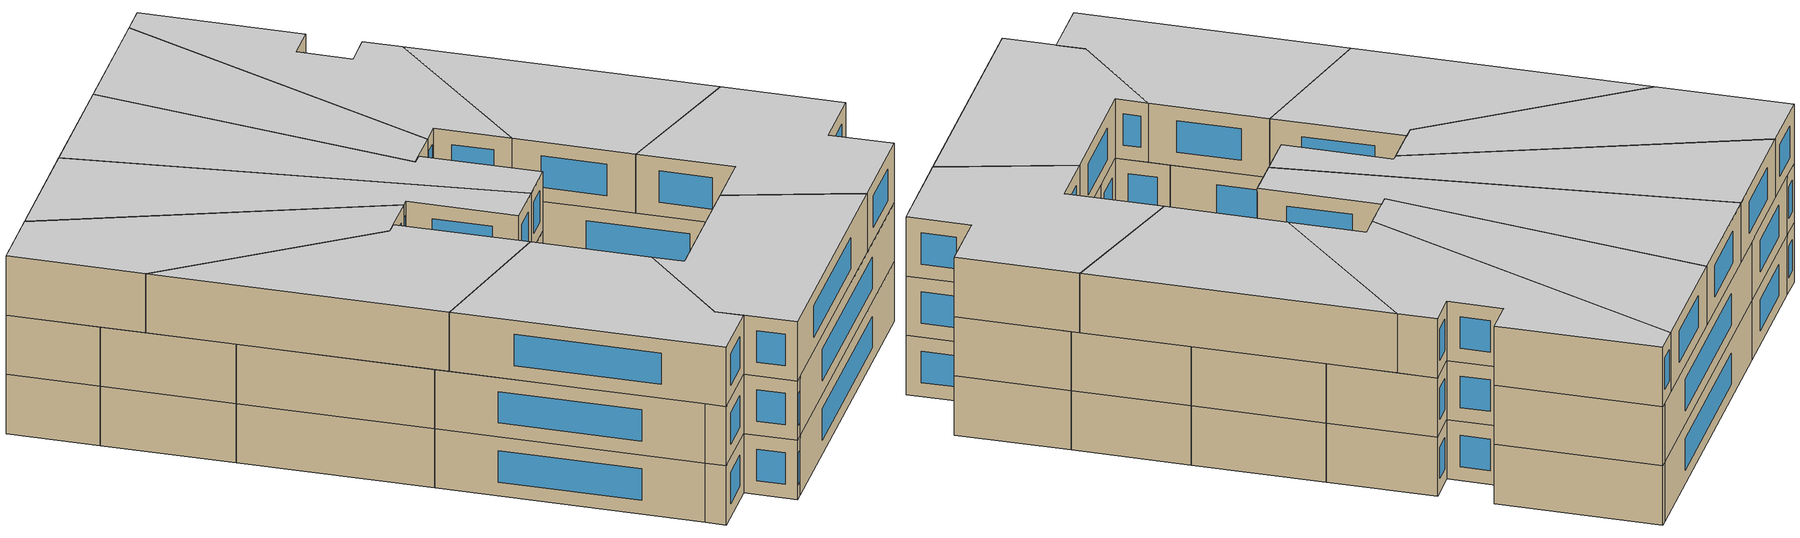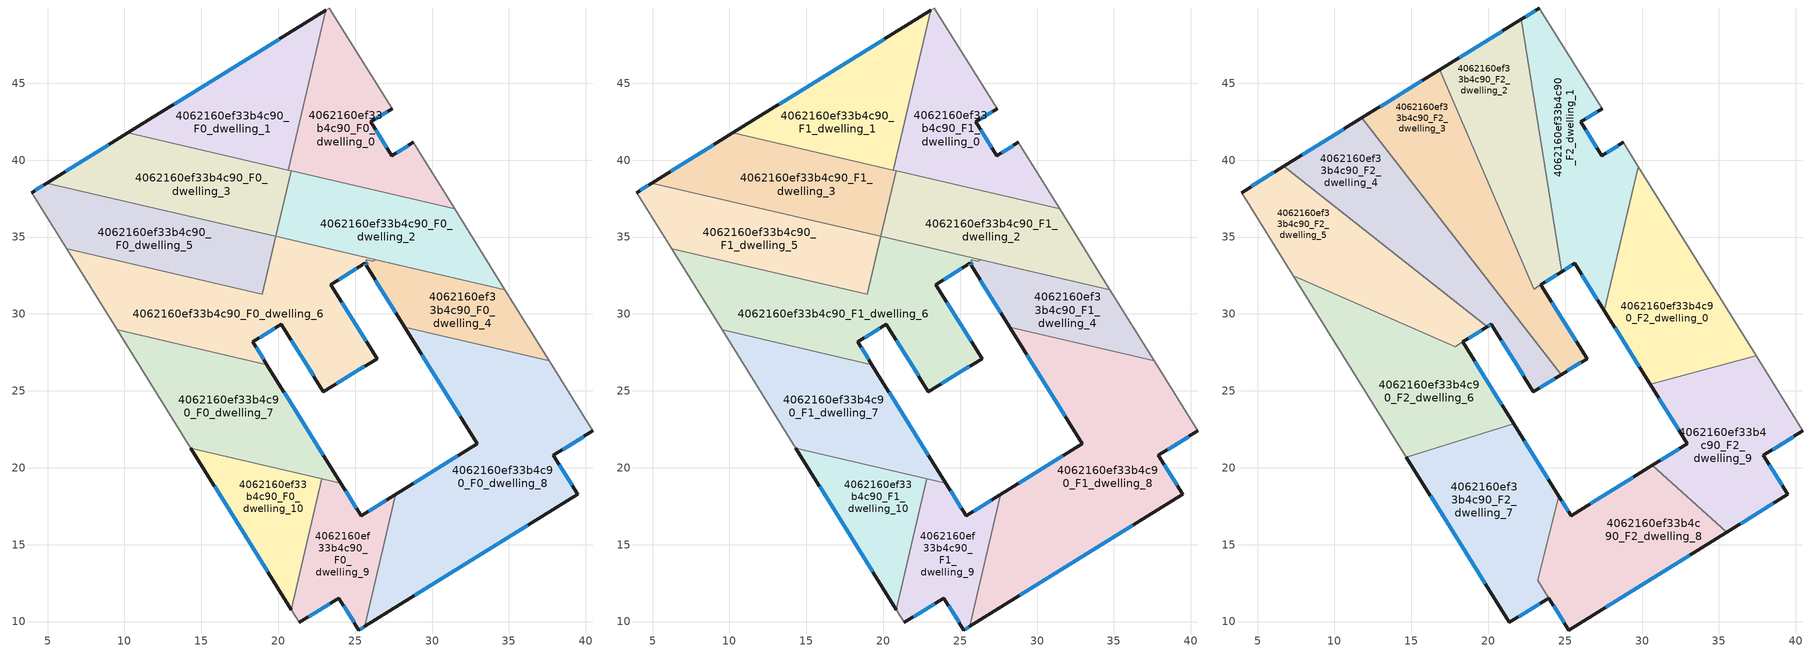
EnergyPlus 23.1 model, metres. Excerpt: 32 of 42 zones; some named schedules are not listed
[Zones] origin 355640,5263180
4062160ef33b4c90_F0_dwelling_0
 floor ground (EU_floor_Construction): 27.41,43.35 26.02,42.49 27.39,40.29 28.78,41.16 31.47,36.83 20.66,39.34 23.08,49.74 23.33,49.9 z0
 wall outside (EU_wall_Construction): 28.78,41.16 27.39,40.29 26.02,42.49 27.41,43.35 z0:3
 wall to 4062160ef33b4c90_F0_dwelling_1 (EU_wall_Construction): 23.08,49.74 20.66,39.34 z0:3
 wall adiabatic (EU_wall_Construction): 27.41,43.35 23.33,49.9 23.08,49.74 / 31.47,36.83 28.78,41.16 z0:3
 wall to 4062160ef33b4c90_F0_dwelling_2 (EU_wall_Construction): 20.83,39.3 31.47,36.83 z0:3
 wall to 4062160ef33b4c90_F0_dwelling_3 (EU_wall_Construction): 20.66,39.34 20.83,39.3 z0:3
 window (EU_Window_Construction): 26.35,42.69 27.09,43.15 / 27.07,40.81 26.34,41.97 / 28.45,40.95 27.72,40.49 z0.7:2.3
4062160ef33b4c90_F0_dwelling_1
 floor ground (EU_floor_Construction): 23.08,49.74 20.66,39.34 10.21,41.77 z0
 wall outside (EU_wall_Construction): 23.08,49.74 10.21,41.77 z0:3
 wall to 4062160ef33b4c90_F0_dwelling_3 (EU_wall_Construction): 10.21,41.77 20.66,39.34 z0:3
 window (EU_Window_Construction): 20.06,47.87 13.23,43.64 z0.7:2.3
4062160ef33b4c90_F0_dwelling_10
 floor ground (EU_floor_Construction): 22.83,19.29 20.86,10.78 14.32,21.27 z0
 wall outside (EU_wall_Construction): 14.32,21.27 20.86,10.78 z0:3
 wall to 4062160ef33b4c90_F0_dwelling_9 (EU_wall_Construction): 20.86,10.78 22.83,19.29 z0:3
 wall to 4062160ef33b4c90_F0_dwelling_7 (EU_wall_Construction): 22.83,19.29 14.32,21.27 z0:3
 window (EU_Window_Construction): 15.86,18.8 19.32,13.24 z0.7:2.3
4062160ef33b4c90_F0_dwelling_2
 floor ground (EU_floor_Construction): 31.47,36.83 34.74,31.59 19.84,35.04 20.83,39.3 z0
 wall adiabatic (EU_wall_Construction): 34.74,31.59 31.47,36.83 z0:3
 wall to 4062160ef33b4c90_F0_dwelling_3 (EU_wall_Construction): 20.83,39.3 19.84,35.04 z0:3
 wall to 4062160ef33b4c90_F0_dwelling_4 (EU_wall_Construction): 26.34,33.54 34.74,31.59 z0:3
 wall to 4062160ef33b4c90_F0_dwelling_6 (EU_wall_Construction): 19.84,35.04 26.34,33.54 z0:3
4062160ef33b4c90_F0_dwelling_3
 floor ground (EU_floor_Construction): 20.83,39.3 19.84,35.04 4.94,38.51 10.21,41.77 z0
 wall outside (EU_wall_Construction): 10.21,41.77 4.94,38.51 z0:3
 wall to 4062160ef33b4c90_F0_dwelling_5 (EU_wall_Construction): 4.94,38.51 19.83,35.05 z0:3
 wall to 4062160ef33b4c90_F0_dwelling_6 (EU_wall_Construction): 19.83,35.05 19.84,35.04 z0:3
 window (EU_Window_Construction): 8.97,41 6.18,39.27 z0.7:2.3
4062160ef33b4c90_F0_dwelling_4
 floor ground (EU_floor_Construction): 34.74,31.59 37.63,26.94 28.23,29.13 25.72,33.16 25.85,33.23 25.69,33.49 25.74,33.52 26.16,33.42 26.34,33.54 z0
 wall outside (EU_wall_Construction): 25.72,33.16 28.23,29.13 z0:3
 wall to 4062160ef33b4c90_F0_dwelling_6 (EU_wall_Construction): 26.34,33.54 26.16,33.42 25.74,33.52 25.69,33.49 25.85,33.23 25.72,33.16 z0:3
 wall adiabatic (EU_wall_Construction): 37.63,26.94 34.74,31.59 z0:3
 wall to 4062160ef33b4c90_F0_dwelling_8 (EU_wall_Construction): 28.23,29.13 37.63,26.94 z0:3
 window (EU_Window_Construction): 26.31,32.21 27.64,30.07 z0.7:2.3
4062160ef33b4c90_F0_dwelling_5
 floor ground (EU_floor_Construction): 19.83,35.05 18.96,31.28 6.24,34.23 3.96,37.9 4.94,38.51 z0
 wall outside (EU_wall_Construction): 4.94,38.51 3.96,37.9 z0:3
 wall to 4062160ef33b4c90_F0_dwelling_6 (EU_wall_Construction): 6.24,34.23 18.96,31.28 19.83,35.05 z0:3
 wall adiabatic (EU_wall_Construction): 3.96,37.9 6.24,34.23 z0:3
 window (EU_Window_Construction): 4.71,38.36 4.19,38.04 z0.7:2.3
4062160ef33b4c90_F0_dwelling_6
 floor ground (EU_floor_Construction): 26.34,33.54 26.16,33.42 25.74,33.52 25.69,33.49 25.85,33.23 25.72,33.16 25.64,33.28 23.42,31.9 26.42,27.09 22.94,24.94 20.21,29.33 18.35,28.18 19.27,26.71 9.52,28.97 6.24,34.23 18.96,31.28 19.83,35.05 z0
 wall outside (EU_wall_Construction): 19.27,26.71 18.35,28.18 20.21,29.33 22.94,24.94 26.42,27.09 23.42,31.9 25.64,33.28 25.72,33.16 z0:3
 wall to 4062160ef33b4c90_F0_dwelling_7 (EU_wall_Construction): 9.52,28.97 19.27,26.71 z0:3
 wall adiabatic (EU_wall_Construction): 6.24,34.23 9.52,28.97 z0:3
 window (EU_Window_Construction): 18.79,28.45 19.77,29.06 / 19.05,27.05 18.57,27.84 / 25.66,33.25 25.7,33.19 / 23.94,32.23 25.12,32.96 / 25.72,28.22 24.13,30.77 / 23.76,25.45 25.61,26.59 / 20.85,28.3 22.3,25.97 z0.7:2.3
4062160ef33b4c90_F0_dwelling_7
 floor ground (EU_floor_Construction): 19.27,26.71 24.07,19 14.32,21.27 9.52,28.97 z0
 wall outside (EU_wall_Construction): 24.07,19 19.27,26.71 z0:3
 wall adiabatic (EU_wall_Construction): 9.52,28.97 14.32,21.27 z0:3
 wall to 4062160ef33b4c90_F0_dwelling_9 (EU_wall_Construction): 22.83,19.29 24.07,19 z0:3
 window (EU_Window_Construction): 22.94,20.81 20.4,24.9 z0.7:2.3
4062160ef33b4c90_F0_dwelling_8
 floor ground (EU_floor_Construction): 37.63,26.94 40.47,22.4 37.9,20.8 39.48,18.26 25.64,9.69 27.61,18.18 27.53,18.2 32.95,21.56 28.23,29.13 z0
 wall outside (EU_wall_Construction): 25.64,9.69 39.48,18.26 37.9,20.8 40.47,22.4 / 28.23,29.13 32.95,21.56 27.53,18.2 z0:3
 wall to 4062160ef33b4c90_F0_dwelling_9 (EU_wall_Construction): 27.53,18.2 27.61,18.18 25.64,9.69 z0:3
 wall adiabatic (EU_wall_Construction): 40.47,22.4 37.63,26.94 z0:3
 window (EU_Window_Construction): 38.5,21.18 39.86,22.02 / 39.11,18.86 38.27,20.21 / 28.89,11.7 36.23,16.25 / 31.68,20.77 28.8,18.99 / 29.34,27.35 31.84,23.34 z0.7:2.3
4062160ef33b4c90_F0_dwelling_9
 floor ground (EU_floor_Construction): 27.53,18.2 27.61,18.18 25.64,9.69 25.25,9.45 23.95,11.53 21.37,9.95 20.86,10.78 22.83,19.29 24.07,19 25.4,16.88 z0
 wall outside (EU_wall_Construction): 27.53,18.2 25.4,16.88 24.07,19 / 21.37,9.95 23.95,11.53 25.25,9.45 25.64,9.69 z0:3
 wall adiabatic (EU_wall_Construction): 20.86,10.78 21.37,9.95 z0:3
 window (EU_Window_Construction): 25.08,17.38 24.38,18.5 / 27.03,17.89 25.9,17.19 / 25.34,9.51 25.55,9.63 / 24.25,11.04 24.94,9.94 / 21.98,10.32 23.34,11.16 z0.7:2.3
4062160ef33b4c90_F1_dwelling_0
 floor to 4062160ef33b4c90_F0_dwelling_0 (EU_floor_Construction): 27.41,43.35 26.02,42.49 27.39,40.29 28.78,41.16 31.47,36.83 20.66,39.34 23.08,49.74 23.33,49.9 z3
 wall outside (EU_wall_Construction): 28.78,41.16 27.39,40.29 26.02,42.49 27.41,43.35 z3:6
 wall to 4062160ef33b4c90_F1_dwelling_1 (EU_wall_Construction): 23.08,49.74 20.66,39.34 z3:6
 wall adiabatic (EU_wall_Construction): 27.41,43.35 23.33,49.9 23.08,49.74 / 31.47,36.83 28.78,41.16 z3:6
 wall to 4062160ef33b4c90_F1_dwelling_2 (EU_wall_Construction): 20.83,39.3 31.47,36.83 z3:6
 wall to 4062160ef33b4c90_F1_dwelling_3 (EU_wall_Construction): 20.66,39.34 20.83,39.3 z3:6
 window (EU_Window_Construction): 26.35,42.69 27.09,43.15 / 27.07,40.81 26.34,41.97 / 28.45,40.95 27.72,40.49 z3.7:5.3
4062160ef33b4c90_F1_dwelling_1
 floor to 4062160ef33b4c90_F0_dwelling_1 (EU_floor_Construction): 23.08,49.74 20.66,39.34 10.21,41.77 z3
 wall outside (EU_wall_Construction): 23.08,49.74 10.21,41.77 z3:6
 wall to 4062160ef33b4c90_F1_dwelling_3 (EU_wall_Construction): 10.21,41.77 20.66,39.34 z3:6
 window (EU_Window_Construction): 20.06,47.87 13.23,43.64 z3.7:5.3
4062160ef33b4c90_F1_dwelling_10
 floor to 4062160ef33b4c90_F0_dwelling_10 (EU_floor_Construction): 22.83,19.29 20.86,10.78 14.32,21.27 z3
 wall outside (EU_wall_Construction): 14.32,21.27 20.86,10.78 z3:6
 wall to 4062160ef33b4c90_F1_dwelling_9 (EU_wall_Construction): 20.86,10.78 22.83,19.29 z3:6
 wall to 4062160ef33b4c90_F1_dwelling_7 (EU_wall_Construction): 22.83,19.29 14.32,21.27 z3:6
 window (EU_Window_Construction): 15.86,18.8 19.32,13.24 z3.7:5.3
4062160ef33b4c90_F1_dwelling_2
 floor to 4062160ef33b4c90_F0_dwelling_2 (EU_floor_Construction): 31.47,36.83 34.74,31.59 19.84,35.04 20.83,39.3 z3
 wall adiabatic (EU_wall_Construction): 34.74,31.59 31.47,36.83 z3:6
 wall to 4062160ef33b4c90_F1_dwelling_3 (EU_wall_Construction): 20.83,39.3 19.84,35.04 z3:6
 wall to 4062160ef33b4c90_F1_dwelling_4 (EU_wall_Construction): 26.34,33.54 34.74,31.59 z3:6
 wall to 4062160ef33b4c90_F1_dwelling_6 (EU_wall_Construction): 19.84,35.04 26.34,33.54 z3:6
4062160ef33b4c90_F1_dwelling_3
 floor to 4062160ef33b4c90_F0_dwelling_3 (EU_floor_Construction): 20.83,39.3 19.84,35.04 4.94,38.51 10.21,41.77 z3
 wall outside (EU_wall_Construction): 10.21,41.77 4.94,38.51 z3:6
 wall to 4062160ef33b4c90_F1_dwelling_5 (EU_wall_Construction): 4.94,38.51 19.83,35.05 z3:6
 wall to 4062160ef33b4c90_F1_dwelling_6 (EU_wall_Construction): 19.83,35.05 19.84,35.04 z3:6
 window (EU_Window_Construction): 8.97,41 6.18,39.27 z3.7:5.3
4062160ef33b4c90_F1_dwelling_4
 floor to 4062160ef33b4c90_F0_dwelling_4 (EU_floor_Construction): 34.74,31.59 37.63,26.94 28.23,29.13 25.72,33.16 25.85,33.23 25.69,33.49 25.74,33.52 26.16,33.42 26.34,33.54 z3
 wall outside (EU_wall_Construction): 25.72,33.16 28.23,29.13 z3:6
 wall to 4062160ef33b4c90_F1_dwelling_6 (EU_wall_Construction): 26.34,33.54 26.16,33.42 25.74,33.52 25.69,33.49 25.85,33.23 25.72,33.16 z3:6
 wall adiabatic (EU_wall_Construction): 37.63,26.94 34.74,31.59 z3:6
 wall to 4062160ef33b4c90_F1_dwelling_8 (EU_wall_Construction): 28.23,29.13 37.63,26.94 z3:6
 window (EU_Window_Construction): 26.31,32.21 27.64,30.07 z3.7:5.3
4062160ef33b4c90_F1_dwelling_5
 floor to 4062160ef33b4c90_F0_dwelling_5 (EU_floor_Construction): 19.83,35.05 18.96,31.28 6.24,34.23 3.96,37.9 4.94,38.51 z3
 wall outside (EU_wall_Construction): 4.94,38.51 3.96,37.9 z3:6
 wall to 4062160ef33b4c90_F1_dwelling_6 (EU_wall_Construction): 6.24,34.23 18.96,31.28 19.83,35.05 z3:6
 wall adiabatic (EU_wall_Construction): 3.96,37.9 6.24,34.23 z3:6
 window (EU_Window_Construction): 4.71,38.36 4.19,38.04 z3.7:5.3
4062160ef33b4c90_F1_dwelling_6
 floor to 4062160ef33b4c90_F0_dwelling_6 (EU_floor_Construction): 26.34,33.54 26.16,33.42 25.74,33.52 25.69,33.49 25.85,33.23 25.72,33.16 25.64,33.28 23.42,31.9 26.42,27.09 22.94,24.94 20.21,29.33 18.35,28.18 19.27,26.71 9.52,28.97 6.24,34.23 18.96,31.28 19.83,35.05 z3
 wall outside (EU_wall_Construction): 19.27,26.71 18.35,28.18 20.21,29.33 22.94,24.94 26.42,27.09 23.42,31.9 25.64,33.28 25.72,33.16 z3:6
 wall to 4062160ef33b4c90_F1_dwelling_7 (EU_wall_Construction): 9.52,28.97 19.27,26.71 z3:6
 wall adiabatic (EU_wall_Construction): 6.24,34.23 9.52,28.97 z3:6
 window (EU_Window_Construction): 18.79,28.45 19.77,29.06 / 19.05,27.05 18.57,27.84 / 25.66,33.25 25.7,33.19 / 23.94,32.23 25.12,32.96 / 25.72,28.22 24.13,30.77 / 23.76,25.45 25.61,26.59 / 20.85,28.3 22.3,25.97 z3.7:5.3
4062160ef33b4c90_F1_dwelling_7
 floor to 4062160ef33b4c90_F0_dwelling_7 (EU_floor_Construction): 19.27,26.71 24.07,19 14.32,21.27 9.52,28.97 z3
 wall outside (EU_wall_Construction): 24.07,19 19.27,26.71 z3:6
 wall adiabatic (EU_wall_Construction): 9.52,28.97 14.32,21.27 z3:6
 wall to 4062160ef33b4c90_F1_dwelling_9 (EU_wall_Construction): 22.83,19.29 24.07,19 z3:6
 window (EU_Window_Construction): 22.94,20.81 20.4,24.9 z3.7:5.3
4062160ef33b4c90_F1_dwelling_8
 floor to 4062160ef33b4c90_F0_dwelling_8 (EU_floor_Construction): 37.63,26.94 40.47,22.4 37.9,20.8 39.48,18.26 25.64,9.69 27.61,18.18 27.53,18.2 32.95,21.56 28.23,29.13 z3
 wall outside (EU_wall_Construction): 25.64,9.69 39.48,18.26 37.9,20.8 40.47,22.4 / 28.23,29.13 32.95,21.56 27.53,18.2 z3:6
 wall to 4062160ef33b4c90_F1_dwelling_9 (EU_wall_Construction): 27.53,18.2 27.61,18.18 25.64,9.69 z3:6
 wall adiabatic (EU_wall_Construction): 40.47,22.4 37.63,26.94 z3:6
 window (EU_Window_Construction): 38.5,21.18 39.86,22.02 / 39.11,18.86 38.27,20.21 / 28.89,11.7 36.23,16.25 / 31.68,20.77 28.8,18.99 / 29.34,27.35 31.84,23.34 z3.7:5.3
4062160ef33b4c90_F1_dwelling_9
 floor to 4062160ef33b4c90_F0_dwelling_9 (EU_floor_Construction): 27.53,18.2 27.61,18.18 25.64,9.69 25.25,9.45 23.95,11.53 21.37,9.95 20.86,10.78 22.83,19.29 24.07,19 25.4,16.88 z3
 wall outside (EU_wall_Construction): 27.53,18.2 25.4,16.88 24.07,19 / 21.37,9.95 23.95,11.53 25.25,9.45 25.64,9.69 z3:6
 wall adiabatic (EU_wall_Construction): 20.86,10.78 21.37,9.95 z3:6
 window (EU_Window_Construction): 25.08,17.38 24.38,18.5 / 27.03,17.89 25.9,17.19 / 25.34,9.51 25.55,9.63 / 24.25,11.04 24.94,9.94 / 21.98,10.32 23.34,11.16 z3.7:5.3
4062160ef33b4c90_F2_dwelling_0
 floor to 4062160ef33b4c90_F1_dwelling_4 (EU_floor_Construction): 34.74,31.59 37.43,27.27 36.86,27.12 28.23,29.13 27.55,30.22 28.23,33.1 z6
 floor to 4062160ef33b4c90_F1_dwelling_8 (EU_floor_Construction): 36.86,27.12 30.54,25.43 28.23,29.13 z6
 floor to 4062160ef33b4c90_F1_dwelling_2 (EU_floor_Construction): 31.47,36.83 34.74,31.59 28.23,33.1 29.23,37.35 z6
 floor to 4062160ef33b4c90_F1_dwelling_0 (EU_floor_Construction): 29.76,39.58 31.47,36.83 29.23,37.35 z6
 wall outside (EU_wall_Construction): 27.55,30.22 30.54,25.43 z6:9
 wall to 4062160ef33b4c90_F2_dwelling_1 (EU_wall_Construction): 29.76,39.58 27.55,30.22 z6:9
 wall adiabatic (EU_wall_Construction): 37.43,27.27 29.76,39.58 z6:9
 wall to 4062160ef33b4c90_F2_dwelling_9 (EU_wall_Construction): 30.54,25.43 37.43,27.27 z6:9
 window (EU_Window_Construction): 28.25,29.1 29.84,26.55 z6.7:8.3
 ceiling to 4062160ef33b4c90_F3_dwelling_0 (EU_floor_Construction): 37.43,27.27 29.76,39.58 27.55,30.22 30.54,25.43 z9
4062160ef33b4c90_F2_dwelling_1
 floor to 4062160ef33b4c90_F1_dwelling_0 (EU_floor_Construction): 23.33,49.9 27.41,43.35 26.02,42.49 27.39,40.29 28.78,41.16 29.76,39.58 29.23,37.35 23.84,38.6 22.47,47.14 23.08,49.74 z6
 floor to 4062160ef33b4c90_F1_dwelling_2 (EU_floor_Construction): 29.23,37.35 28.23,33.1 24.59,33.94 23.84,38.6 z6
 floor to 4062160ef33b4c90_F1_dwelling_1 (EU_floor_Construction): 23.08,49.74 22.47,47.14 22.15,49.16 z6
 floor to 4062160ef33b4c90_F1_dwelling_4 (EU_floor_Construction): 28.23,33.1 27.55,30.22 25.72,33.16 25.85,33.23 25.69,33.49 25.74,33.52 26.16,33.42 26.34,33.54 z6
 floor to 4062160ef33b4c90_F1_dwelling_6 (EU_floor_Construction): 26.34,33.54 26.16,33.42 25.74,33.52 25.69,33.49 25.85,33.23 25.72,33.16 25.64,33.28 24.78,32.75 24.59,33.94 z6
 wall outside (EU_wall_Construction): 24.78,32.75 25.64,33.28 27.55,30.22 / 23.33,49.9 22.15,49.17 / 28.78,41.16 27.39,40.29 26.02,42.49 27.41,43.35 z6:9
 wall adiabatic (EU_wall_Construction): 29.76,39.58 28.78,41.16 / 27.41,43.35 23.33,49.9 z6:9
 wall to 4062160ef33b4c90_F2_dwelling_2 (EU_wall_Construction): 22.15,49.17 24.78,32.75 z6:9
 window (EU_Window_Construction): 26.09,32.56 27.1,30.94 / 24.98,32.87 25.44,33.16 / 23.05,49.73 22.43,49.34 / 26.35,42.69 27.09,43.15 / 27.07,40.81 26.34,41.97 / 28.45,40.95 27.72,40.49 z6.7:8.3
 ceiling to 4062160ef33b4c90_F3_dwelling_1 (EU_floor_Construction): 27.55,30.22 29.76,39.58 28.78,41.16 27.39,40.29 26.02,42.49 27.41,43.35 23.33,49.9 22.15,49.17 24.78,32.75 25.64,33.28 z9
4062160ef33b4c90_F2_dwelling_2
 floor to 4062160ef33b4c90_F1_dwelling_1 (EU_floor_Construction): 22.15,49.16 22.47,47.14 20.66,39.34 19.56,39.6 16.86,45.89 z6
 floor to 4062160ef33b4c90_F1_dwelling_0 (EU_floor_Construction): 22.47,47.14 23.84,38.6 20.66,39.34 z6
 floor to 4062160ef33b4c90_F1_dwelling_2 (EU_floor_Construction): 23.84,38.6 24.59,33.94 21.69,34.62 20.43,37.56 20.83,39.3 z6
 floor to 4062160ef33b4c90_F1_dwelling_3 (EU_floor_Construction): 20.83,39.3 20.43,37.56 19.56,39.6 z6
 floor to 4062160ef33b4c90_F1_dwelling_6 (EU_floor_Construction): 24.59,33.94 24.78,32.75 22.98,31.62 21.69,34.62 z6
 wall outside (EU_wall_Construction): 22.15,49.17 16.86,45.89 / 23.42,31.9 24.78,32.75 z6:9
 wall to 4062160ef33b4c90_F2_dwelling_3 (EU_wall_Construction): 16.86,45.89 22.97,31.63 / 22.98,31.62 23.42,31.9 z6:9
 window (EU_Window_Construction): 20.91,48.4 18.1,46.66 / 23.74,32.1 24.46,32.55 z6.7:8.3
 ceiling to 4062160ef33b4c90_F3_dwelling_2 (EU_floor_Construction): 24.78,32.75 22.15,49.17 16.86,45.89 22.98,31.62 z9
4062160ef33b4c90_F2_dwelling_3
 floor to 4062160ef33b4c90_F1_dwelling_2 (EU_floor_Construction): 20.43,37.56 21.69,34.62 19.84,35.04 z6
 floor to 4062160ef33b4c90_F1_dwelling_1 (EU_floor_Construction): 16.86,45.89 19.56,39.6 13.07,41.11 11.79,42.75 z6
 floor to 4062160ef33b4c90_F1_dwelling_3 (EU_floor_Construction): 19.56,39.6 20.43,37.56 19.84,35.04 17.31,35.63 13.07,41.11 z6
 floor to 4062160ef33b4c90_F1_dwelling_5 (EU_floor_Construction): 19.83,35.05 19.35,33 17.31,35.63 z6
 floor to 4062160ef33b4c90_F1_dwelling_6 (EU_floor_Construction): 23.42,31.9 26.42,27.09 24.74,26.05 19.35,33 19.83,35.05 21.69,34.62 22.98,31.62 z6
 wall outside (EU_wall_Construction): 24.74,26.05 26.42,27.09 23.42,31.9 / 16.86,45.89 11.79,42.75 z6:9
 wall to 4062160ef33b4c90_F2_dwelling_4 (EU_wall_Construction): 11.79,42.75 24.74,26.05 z6:9
 window (EU_Window_Construction): 25.14,26.3 26.03,26.85 / 15.67,45.15 12.98,43.49 / 25.72,28.22 24.13,30.77 z6.7:8.3
 ceiling to 4062160ef33b4c90_F3_dwelling_3 (EU_floor_Construction): 26.42,27.09 23.42,31.9 22.98,31.62 16.86,45.89 11.79,42.75 24.74,26.05 z9
4062160ef33b4c90_F2_dwelling_4
 floor to 4062160ef33b4c90_F1_dwelling_3 (EU_floor_Construction): 13.07,41.11 17.31,35.63 9.42,37.47 6.71,39.6 10.21,41.77 z6
 floor to 4062160ef33b4c90_F1_dwelling_5 (EU_floor_Construction): 17.31,35.63 19.35,33 18.96,31.28 16.53,31.85 9.42,37.47 z6
 floor to 4062160ef33b4c90_F1_dwelling_1 (EU_floor_Construction): 11.79,42.75 13.07,41.11 10.21,41.77 z6
 floor to 4062160ef33b4c90_F1_dwelling_6 (EU_floor_Construction): 19.35,33 24.74,26.05 22.94,24.94 20.21,29.33 19.93,29.15 16.53,31.85 18.96,31.28 z6
 wall outside (EU_wall_Construction): 19.93,29.15 20.21,29.33 22.94,24.94 24.74,26.05 / 11.79,42.75 6.71,39.6 z6:9
 wall to 4062160ef33b4c90_F2_dwelling_5 (EU_wall_Construction): 6.71,39.6 19.93,29.15 z6:9
 window (EU_Window_Construction): 20,29.19 20.14,29.28 / 10.6,42.01 7.9,40.34 / 23.36,25.2 24.32,25.79 / 20.85,28.3 22.3,25.97 z6.7:8.3
 ceiling to 4062160ef33b4c90_F3_dwelling_4 (EU_floor_Construction): 24.74,26.05 11.79,42.75 6.71,39.6 19.93,29.15 20.21,29.33 22.94,24.94 z9
4062160ef33b4c90_F2_dwelling_5
 floor to 4062160ef33b4c90_F1_dwelling_5 (EU_floor_Construction): 16.53,31.85 6.24,34.23 3.96,37.9 4.94,38.51 9.42,37.47 z6
 floor to 4062160ef33b4c90_F1_dwelling_3 (EU_floor_Construction): 9.42,37.47 4.94,38.51 6.71,39.6 z6
 floor to 4062160ef33b4c90_F1_dwelling_6 (EU_floor_Construction): 16.53,31.85 19.93,29.15 18.35,28.18 17.85,27.88 7.33,32.48 6.24,34.23 z6
 wall outside (EU_wall_Construction): 6.71,39.6 3.96,37.9 / 18.35,28.18 19.93,29.15 z6:9
 wall adiabatic (EU_wall_Construction): 3.96,37.9 7.33,32.48 z6:9
 wall to 4062160ef33b4c90_F2_dwelling_6 (EU_wall_Construction): 7.33,32.48 17.85,27.88 18.35,28.18 z6:9
 window (EU_Window_Construction): 6.07,39.2 4.6,38.3 / 18.73,28.41 19.56,28.93 z6.7:8.3
 ceiling to 4062160ef33b4c90_F3_dwelling_5 (EU_floor_Construction): 19.93,29.15 6.71,39.6 3.96,37.9 7.33,32.48 17.85,27.88 18.35,28.18 z9
4062160ef33b4c90_F2_dwelling_6
 floor to 4062160ef33b4c90_F1_dwelling_6 (EU_floor_Construction): 18.35,28.18 19.27,26.71 9.52,28.97 7.33,32.48 17.85,27.88 z6
 floor to 4062160ef33b4c90_F1_dwelling_7 (EU_floor_Construction): 19.27,26.71 21.66,22.86 15.57,20.98 14.32,21.27 9.52,28.97 z6
 floor to 4062160ef33b4c90_F1_dwelling_10 (EU_floor_Construction): 15.57,20.98 14.67,20.7 14.32,21.27 z6
 wall outside (EU_wall_Construction): 21.66,22.86 18.35,28.18 z6:9
 wall to 4062160ef33b4c90_F2_dwelling_7 (EU_wall_Construction): 14.67,20.7 21.66,22.86 z6:9
 wall adiabatic (EU_wall_Construction): 7.33,32.48 14.67,20.7 z6:9
 window (EU_Window_Construction): 20.89,24.11 19.13,26.93 z6.7:8.3
 ceiling to 4062160ef33b4c90_F3_dwelling_6 (EU_floor_Construction): 21.66,22.86 18.35,28.18 17.85,27.88 7.33,32.48 14.67,20.7 z9
4062160ef33b4c90_F2_dwelling_7
 floor to 4062160ef33b4c90_F1_dwelling_10 (EU_floor_Construction): 22.83,19.29 20.86,10.78 14.67,20.7 15.57,20.98 z6
 floor to 4062160ef33b4c90_F1_dwelling_9 (EU_floor_Construction): 24.07,19 24.6,18.15 23.22,12.68 23.94,11.53 21.37,9.95 20.86,10.78 22.83,19.29 z6
 floor to 4062160ef33b4c90_F1_dwelling_7 (EU_floor_Construction): 21.66,22.86 24.07,19 15.57,20.98 z6
 wall outside (EU_wall_Construction): 14.67,20.7 21.37,9.95 23.95,11.53 / 24.6,18.15 21.66,22.86 z6:9
 wall to 4062160ef33b4c90_F2_dwelling_8 (EU_wall_Construction): 23.95,11.53 23.22,12.68 / 23.22,12.69 24.6,18.15 z6:9
 window (EU_Window_Construction): 16.25,18.17 19.8,12.47 / 23.91,19.26 22.35,21.76 / 21.98,10.32 23.34,11.16 z6.7:8.3
 ceiling to 4062160ef33b4c90_F3_dwelling_7 (EU_floor_Construction): 23.95,11.53 23.22,12.68 24.6,18.15 21.66,22.86 14.67,20.7 21.37,9.95 z9
4062160ef33b4c90_F2_dwelling_8
 floor to 4062160ef33b4c90_F1_dwelling_9 (EU_floor_Construction): 27.61,18.18 25.64,9.69 25.25,9.45 23.22,12.68 24.6,18.15 25.4,16.88 27.53,18.2 z6
 floor to 4062160ef33b4c90_F1_dwelling_8 (EU_floor_Construction): 35.49,15.79 25.64,9.69 27.61,18.18 27.53,18.2 30.67,20.15 z6
 wall outside (EU_wall_Construction): 30.67,20.15 25.4,16.88 24.6,18.15 / 23.95,11.53 25.25,9.45 35.49,15.79 z6:9
 wall to 4062160ef33b4c90_F2_dwelling_9 (EU_wall_Construction): 35.49,15.79 30.67,20.15 z6:9
 window (EU_Window_Construction): 25.21,17.18 24.79,17.85 / 29.44,19.38 26.64,17.64 / 27.66,10.94 33.09,14.3 / 24.25,11.04 24.94,9.94 z6.7:8.3
 ceiling to 4062160ef33b4c90_F3_dwelling_8 (EU_floor_Construction): 35.49,15.79 30.67,20.15 25.4,16.88 24.6,18.15 23.22,12.68 25.25,9.45 z9
4062160ef33b4c90_F2_dwelling_9
 floor to 4062160ef33b4c90_F1_dwelling_8 (EU_floor_Construction): 37.63,26.94 40.47,22.4 37.9,20.8 39.48,18.26 35.49,15.79 30.67,20.15 32.95,21.56 30.54,25.43 36.86,27.12 z6
 floor to 4062160ef33b4c90_F1_dwelling_4 (EU_floor_Construction): 37.43,27.27 37.63,26.95 36.86,27.12 z6
 wall outside (EU_wall_Construction): 35.49,15.79 39.48,18.26 37.9,20.8 40.47,22.4 / 30.54,25.43 32.95,21.56 30.67,20.15 z6:9
 wall adiabatic (EU_wall_Construction): 40.47,22.4 37.43,27.27 z6:9
 window (EU_Window_Construction): 39.11,18.86 38.27,20.21 / 36.43,16.37 38.55,17.68 / 32.41,21.23 31.21,20.48 / 31.1,24.52 32.38,22.47 / 38.5,21.18 39.86,22.02 z6.7:8.3
 ceiling to 4062160ef33b4c90_F3_dwelling_9 (EU_floor_Construction): 39.48,18.26 37.9,20.8 40.47,22.4 37.43,27.27 30.54,25.43 32.95,21.56 30.67,20.15 35.49,15.79 z9
[Building]
EU S2 Campaign: North Axis=0; Terrain=City; Solar Distribution=FullExterior
[Site:Location]
Budapest.Ferenc.Liszt.Intl.AP: Latitude=47.437; Longitude=19.256; Time Zone=1; Elevation=185
[SizingPeriod:WeatherFileDays]
AnnualSizingPeriod: Begin Month=1; Begin Day of Month=1; End Month=12; End Day of Month=31; Day of Week for Start Day=Monday; Use Weather File Daylight Saving Period=No; Use Weather File Rain and Snow Indicators=No
[MATERIAL]
EU_InternalMass_Material: Roughness=MediumRough; Thickness=0.1; Conductivity=1; Density=1800; Specific Heat=900; Thermal Absorptance=0.9; Solar Absorptance=0.7; Visible Absorptance=0.7
[MATERIAL:NOMASS] Roughness=MediumRough; Thermal Absorptance=0.9; Solar Absorptance=0.7; Visible Absorptance=0.7
Name | Thermal Resistance
EU_wall_NoMass | 0.832559
EU_floor_NoMass | 0.872794
[WINDOWMATERIAL:SIMPLEGLAZINGSYSTEM]
EU_Window_SimpleGlazing: UFactor=2.79869; Solar Heat Gain Coefficient=0.75; Visible Transmittance=0.75
[CONSTRUCTION]
EU_wall_Construction: EU_wall_NoMass
EU_floor_Construction: EU_floor_NoMass
EU_Window_Construction: EU_Window_SimpleGlazing
EU_InternalMass_Construction: EU_InternalMass_Material
[ZONE] Type=1; Multiplier=1; Ceiling Height=autocalculate; Floor Area=autocalculate; Part of Total Floor Area=Yes
Name | Volume
4062160ef33b4c90_F0_dwelling_0; 4062160ef33b4c90_F1_dwelling_0; 4062160ef33b4c90_F0_dwelling_5; 4062160ef33b4c90_F1_dwelling_5 | 171.859
4062160ef33b4c90_F2_dwelling_0 | 206.212
4062160ef33b4c90_F0_dwelling_1; 4062160ef33b4c90_F1_dwelling_1 | 171.831
4062160ef33b4c90_F2_dwelling_1 | 203.978
4062160ef33b4c90_F0_dwelling_10; 4062160ef33b4c90_F1_dwelling_10 | 114.557
4062160ef33b4c90_F0_dwelling_2; 4062160ef33b4c90_F1_dwelling_2 | 171.823
4062160ef33b4c90_F2_dwelling_2 | 192.124
4062160ef33b4c90_F0_dwelling_3; 4062160ef33b4c90_F1_dwelling_3 | 171.832
4062160ef33b4c90_F2_dwelling_3 | 222.554
4062160ef33b4c90_F0_dwelling_4; 4062160ef33b4c90_F1_dwelling_4 | 111.369
4062160ef33b4c90_F2_dwelling_4 | 216.005
4062160ef33b4c90_F2_dwelling_5 | 197.058
4062160ef33b4c90_F0_dwelling_6; 4062160ef33b4c90_F1_dwelling_6 | 280.749
4062160ef33b4c90_F2_dwelling_6 | 205.606
4062160ef33b4c90_F0_dwelling_7; 4062160ef33b4c90_F1_dwelling_7 | 192.776
4062160ef33b4c90_F2_dwelling_7 | 209.112
4062160ef33b4c90_F0_dwelling_8; 4062160ef33b4c90_F1_dwelling_8 | 388.917
4062160ef33b4c90_F2_dwelling_8 | 203.317
4062160ef33b4c90_F0_dwelling_9; 4062160ef33b4c90_F1_dwelling_9 | 114.595
4062160ef33b4c90_F2_dwelling_9 | 206.214
[INTERNALMASS] Construction=EU_InternalMass_Construction
Name | Zone or ZoneList | Surface Area
4062160ef33b4c90_F0_dwelling_0_EU_InternalMass | 4062160ef33b4c90_F0_dwelling_0 | 57.2862
4062160ef33b4c90_F0_dwelling_1_EU_InternalMass | 4062160ef33b4c90_F0_dwelling_1 | 57.2769
4062160ef33b4c90_F0_dwelling_2_EU_InternalMass | 4062160ef33b4c90_F0_dwelling_2 | 57.2743
4062160ef33b4c90_F0_dwelling_3_EU_InternalMass | 4062160ef33b4c90_F0_dwelling_3 | 57.2772
4062160ef33b4c90_F0_dwelling_4_EU_InternalMass | 4062160ef33b4c90_F0_dwelling_4 | 37.123
4062160ef33b4c90_F0_dwelling_5_EU_InternalMass | 4062160ef33b4c90_F0_dwelling_5 | 57.2865
4062160ef33b4c90_F0_dwelling_6_EU_InternalMass | 4062160ef33b4c90_F0_dwelling_6 | 93.5829
4062160ef33b4c90_F0_dwelling_7_EU_InternalMass | 4062160ef33b4c90_F0_dwelling_7 | 64.2588
4062160ef33b4c90_F0_dwelling_8_EU_InternalMass | 4062160ef33b4c90_F0_dwelling_8 | 129.639
4062160ef33b4c90_F0_dwelling_9_EU_InternalMass | 4062160ef33b4c90_F0_dwelling_9 | 38.198
4062160ef33b4c90_F0_dwelling_10_EU_InternalMass | 4062160ef33b4c90_F0_dwelling_10 | 38.1856
4062160ef33b4c90_F1_dwelling_0_EU_InternalMass | 4062160ef33b4c90_F1_dwelling_0 | 57.2862
4062160ef33b4c90_F1_dwelling_1_EU_InternalMass | 4062160ef33b4c90_F1_dwelling_1 | 57.2769
4062160ef33b4c90_F1_dwelling_2_EU_InternalMass | 4062160ef33b4c90_F1_dwelling_2 | 57.2743
4062160ef33b4c90_F1_dwelling_3_EU_InternalMass | 4062160ef33b4c90_F1_dwelling_3 | 57.2772
4062160ef33b4c90_F1_dwelling_4_EU_InternalMass | 4062160ef33b4c90_F1_dwelling_4 | 37.123
4062160ef33b4c90_F1_dwelling_5_EU_InternalMass | 4062160ef33b4c90_F1_dwelling_5 | 57.2865
4062160ef33b4c90_F1_dwelling_6_EU_InternalMass | 4062160ef33b4c90_F1_dwelling_6 | 93.5829
4062160ef33b4c90_F1_dwelling_7_EU_InternalMass | 4062160ef33b4c90_F1_dwelling_7 | 64.2588
4062160ef33b4c90_F1_dwelling_8_EU_InternalMass | 4062160ef33b4c90_F1_dwelling_8 | 129.639
4062160ef33b4c90_F1_dwelling_9_EU_InternalMass | 4062160ef33b4c90_F1_dwelling_9 | 38.198
4062160ef33b4c90_F1_dwelling_10_EU_InternalMass | 4062160ef33b4c90_F1_dwelling_10 | 38.1856
4062160ef33b4c90_F2_dwelling_0_EU_InternalMass | 4062160ef33b4c90_F2_dwelling_0 | 68.7371
4062160ef33b4c90_F2_dwelling_1_EU_InternalMass | 4062160ef33b4c90_F2_dwelling_1 | 67.9927
4062160ef33b4c90_F2_dwelling_2_EU_InternalMass | 4062160ef33b4c90_F2_dwelling_2 | 64.0401
4062160ef33b4c90_F2_dwelling_3_EU_InternalMass | 4062160ef33b4c90_F2_dwelling_3 | 74.1866
4062160ef33b4c90_F2_dwelling_4_EU_InternalMass | 4062160ef33b4c90_F2_dwelling_4 | 72.002
4062160ef33b4c90_F2_dwelling_5_EU_InternalMass | 4062160ef33b4c90_F2_dwelling_5 | 65.687
4062160ef33b4c90_F2_dwelling_6_EU_InternalMass | 4062160ef33b4c90_F2_dwelling_6 | 68.5354
4062160ef33b4c90_F2_dwelling_7_EU_InternalMass | 4062160ef33b4c90_F2_dwelling_7 | 69.7044
4062160ef33b4c90_F2_dwelling_8_EU_InternalMass | 4062160ef33b4c90_F2_dwelling_8 | 67.772
4062160ef33b4c90_F2_dwelling_9_EU_InternalMass | 4062160ef33b4c90_F2_dwelling_9 | 68.7383
[OTHEREQUIPMENT] Fuel Type=Electricity; Design Level Calculation Method=Watts/Area; Power per Zone Floor Area=1; Fraction Latent=0; Fraction Radiant=0; Fraction Lost=0; Carbon Dioxide Generation Rate=0; EndUse Subcategory=EU_Step8_InternalGains
Name | Zone or ZoneList or Space or SpaceList | Schedule
EU_Step8_InternalGain_4062160ef33b4c90_F0_dwelling_0_f000 | 4062160ef33b4c90_F0_dwelling_0 | EU_Step8_GainSchedule_4062160ef33b4c90_F0_dwelling_0_f000
EU_Step8_InternalGain_4062160ef33b4c90_F0_dwelling_1_f000 | 4062160ef33b4c90_F0_dwelling_1 | EU_Step8_GainSchedule_4062160ef33b4c90_F0_dwelling_1_f000
EU_Step8_InternalGain_4062160ef33b4c90_F0_dwelling_2_f000 | 4062160ef33b4c90_F0_dwelling_2 | EU_Step8_GainSchedule_4062160ef33b4c90_F0_dwelling_2_f000
EU_Step8_InternalGain_4062160ef33b4c90_F0_dwelling_3_f000 | 4062160ef33b4c90_F0_dwelling_3 | EU_Step8_GainSchedule_4062160ef33b4c90_F0_dwelling_3_f000
EU_Step8_InternalGain_4062160ef33b4c90_F0_dwelling_4_f000 | 4062160ef33b4c90_F0_dwelling_4 | EU_Step8_GainSchedule_4062160ef33b4c90_F0_dwelling_4_f000
EU_Step8_InternalGain_4062160ef33b4c90_F0_dwelling_5_f000 | 4062160ef33b4c90_F0_dwelling_5 | EU_Step8_GainSchedule_4062160ef33b4c90_F0_dwelling_5_f000
EU_Step8_InternalGain_4062160ef33b4c90_F0_dwelling_6_f000 | 4062160ef33b4c90_F0_dwelling_6 | EU_Step8_GainSchedule_4062160ef33b4c90_F0_dwelling_6_f000
EU_Step8_InternalGain_4062160ef33b4c90_F0_dwelling_7_f000 | 4062160ef33b4c90_F0_dwelling_7 | EU_Step8_GainSchedule_4062160ef33b4c90_F0_dwelling_7_f000
EU_Step8_InternalGain_4062160ef33b4c90_F0_dwelling_8_f000 | 4062160ef33b4c90_F0_dwelling_8 | EU_Step8_GainSchedule_4062160ef33b4c90_F0_dwelling_8_f000
EU_Step8_InternalGain_4062160ef33b4c90_F0_dwelling_9_f000 | 4062160ef33b4c90_F0_dwelling_9 | EU_Step8_GainSchedule_4062160ef33b4c90_F0_dwelling_9_f000
EU_Step8_InternalGain_4062160ef33b4c90_F0_dwelling_10_f000 | 4062160ef33b4c90_F0_dwelling_10 | EU_Step8_GainSchedule_4062160ef33b4c90_F0_dwelling_10_f000
EU_Step8_InternalGain_4062160ef33b4c90_F1_dwelling_0_f000 | 4062160ef33b4c90_F1_dwelling_0 | EU_Step8_GainSchedule_4062160ef33b4c90_F1_dwelling_0_f000
EU_Step8_InternalGain_4062160ef33b4c90_F1_dwelling_1_f000 | 4062160ef33b4c90_F1_dwelling_1 | EU_Step8_GainSchedule_4062160ef33b4c90_F1_dwelling_1_f000
EU_Step8_InternalGain_4062160ef33b4c90_F1_dwelling_2_f000 | 4062160ef33b4c90_F1_dwelling_2 | EU_Step8_GainSchedule_4062160ef33b4c90_F1_dwelling_2_f000
EU_Step8_InternalGain_4062160ef33b4c90_F1_dwelling_3_f000 | 4062160ef33b4c90_F1_dwelling_3 | EU_Step8_GainSchedule_4062160ef33b4c90_F1_dwelling_3_f000
EU_Step8_InternalGain_4062160ef33b4c90_F1_dwelling_4_f000 | 4062160ef33b4c90_F1_dwelling_4 | EU_Step8_GainSchedule_4062160ef33b4c90_F1_dwelling_4_f000
EU_Step8_InternalGain_4062160ef33b4c90_F1_dwelling_5_f000 | 4062160ef33b4c90_F1_dwelling_5 | EU_Step8_GainSchedule_4062160ef33b4c90_F1_dwelling_5_f000
EU_Step8_InternalGain_4062160ef33b4c90_F1_dwelling_6_f000 | 4062160ef33b4c90_F1_dwelling_6 | EU_Step8_GainSchedule_4062160ef33b4c90_F1_dwelling_6_f000
EU_Step8_InternalGain_4062160ef33b4c90_F1_dwelling_7_f000 | 4062160ef33b4c90_F1_dwelling_7 | EU_Step8_GainSchedule_4062160ef33b4c90_F1_dwelling_7_f000
EU_Step8_InternalGain_4062160ef33b4c90_F1_dwelling_8_f000 | 4062160ef33b4c90_F1_dwelling_8 | EU_Step8_GainSchedule_4062160ef33b4c90_F1_dwelling_8_f000
EU_Step8_InternalGain_4062160ef33b4c90_F1_dwelling_9_f000 | 4062160ef33b4c90_F1_dwelling_9 | EU_Step8_GainSchedule_4062160ef33b4c90_F1_dwelling_9_f000
EU_Step8_InternalGain_4062160ef33b4c90_F1_dwelling_10_f000 | 4062160ef33b4c90_F1_dwelling_10 | EU_Step8_GainSchedule_4062160ef33b4c90_F1_dwelling_10_f000
EU_Step8_InternalGain_4062160ef33b4c90_F2_dwelling_0_f000 | 4062160ef33b4c90_F2_dwelling_0 | EU_Step8_GainSchedule_4062160ef33b4c90_F2_dwelling_0_f000
EU_Step8_InternalGain_4062160ef33b4c90_F2_dwelling_1_f000 | 4062160ef33b4c90_F2_dwelling_1 | EU_Step8_GainSchedule_4062160ef33b4c90_F2_dwelling_1_f000
EU_Step8_InternalGain_4062160ef33b4c90_F2_dwelling_2_f000 | 4062160ef33b4c90_F2_dwelling_2 | EU_Step8_GainSchedule_4062160ef33b4c90_F2_dwelling_2_f000
EU_Step8_InternalGain_4062160ef33b4c90_F2_dwelling_3_f000 | 4062160ef33b4c90_F2_dwelling_3 | EU_Step8_GainSchedule_4062160ef33b4c90_F2_dwelling_3_f000
EU_Step8_InternalGain_4062160ef33b4c90_F2_dwelling_4_f000 | 4062160ef33b4c90_F2_dwelling_4 | EU_Step8_GainSchedule_4062160ef33b4c90_F2_dwelling_4_f000
EU_Step8_InternalGain_4062160ef33b4c90_F2_dwelling_5_f000 | 4062160ef33b4c90_F2_dwelling_5 | EU_Step8_GainSchedule_4062160ef33b4c90_F2_dwelling_5_f000
EU_Step8_InternalGain_4062160ef33b4c90_F2_dwelling_6_f000 | 4062160ef33b4c90_F2_dwelling_6 | EU_Step8_GainSchedule_4062160ef33b4c90_F2_dwelling_6_f000
EU_Step8_InternalGain_4062160ef33b4c90_F2_dwelling_7_f000 | 4062160ef33b4c90_F2_dwelling_7 | EU_Step8_GainSchedule_4062160ef33b4c90_F2_dwelling_7_f000
EU_Step8_InternalGain_4062160ef33b4c90_F2_dwelling_8_f000 | 4062160ef33b4c90_F2_dwelling_8 | EU_Step8_GainSchedule_4062160ef33b4c90_F2_dwelling_8_f000
EU_Step8_InternalGain_4062160ef33b4c90_F2_dwelling_9_f000 | 4062160ef33b4c90_F2_dwelling_9 | EU_Step8_GainSchedule_4062160ef33b4c90_F2_dwelling_9_f000
[ZONEVENTILATION:DESIGNFLOWRATE] Schedule=EU_AlwaysOn; Design Flow Rate Calculation Method=AirChanges/Hour; Air Changes per Hour=0.475469; Ventilation Type=Natural; Fan Pressure Rise=0; Fan Total Efficiency=1; Constant Term Coefficient=1; Temperature Term Coefficient=0; Velocity Term Coefficient=0; Velocity Squared Term Coefficient=0; Minimum Indoor Temperature=-100; Maximum Indoor Temperature=100; Delta Temperature=-100; Minimum Outdoor Temperature=-100; Maximum Outdoor Temperature=100; Maximum Wind Speed=40
Name | Zone or ZoneList or Space or SpaceList
EU_ConstantAir_4062160ef33b4c90_F0_dwelling_0 | 4062160ef33b4c90_F0_dwelling_0
EU_ConstantAir_4062160ef33b4c90_F0_dwelling_1 | 4062160ef33b4c90_F0_dwelling_1
EU_ConstantAir_4062160ef33b4c90_F0_dwelling_2 | 4062160ef33b4c90_F0_dwelling_2
EU_ConstantAir_4062160ef33b4c90_F0_dwelling_3 | 4062160ef33b4c90_F0_dwelling_3
EU_ConstantAir_4062160ef33b4c90_F0_dwelling_4 | 4062160ef33b4c90_F0_dwelling_4
EU_ConstantAir_4062160ef33b4c90_F0_dwelling_5 | 4062160ef33b4c90_F0_dwelling_5
EU_ConstantAir_4062160ef33b4c90_F0_dwelling_6 | 4062160ef33b4c90_F0_dwelling_6
EU_ConstantAir_4062160ef33b4c90_F0_dwelling_7 | 4062160ef33b4c90_F0_dwelling_7
EU_ConstantAir_4062160ef33b4c90_F0_dwelling_8 | 4062160ef33b4c90_F0_dwelling_8
EU_ConstantAir_4062160ef33b4c90_F0_dwelling_9 | 4062160ef33b4c90_F0_dwelling_9
EU_ConstantAir_4062160ef33b4c90_F0_dwelling_10 | 4062160ef33b4c90_F0_dwelling_10
EU_ConstantAir_4062160ef33b4c90_F1_dwelling_0 | 4062160ef33b4c90_F1_dwelling_0
EU_ConstantAir_4062160ef33b4c90_F1_dwelling_1 | 4062160ef33b4c90_F1_dwelling_1
EU_ConstantAir_4062160ef33b4c90_F1_dwelling_2 | 4062160ef33b4c90_F1_dwelling_2
EU_ConstantAir_4062160ef33b4c90_F1_dwelling_3 | 4062160ef33b4c90_F1_dwelling_3
EU_ConstantAir_4062160ef33b4c90_F1_dwelling_4 | 4062160ef33b4c90_F1_dwelling_4
EU_ConstantAir_4062160ef33b4c90_F1_dwelling_5 | 4062160ef33b4c90_F1_dwelling_5
EU_ConstantAir_4062160ef33b4c90_F1_dwelling_6 | 4062160ef33b4c90_F1_dwelling_6
EU_ConstantAir_4062160ef33b4c90_F1_dwelling_7 | 4062160ef33b4c90_F1_dwelling_7
EU_ConstantAir_4062160ef33b4c90_F1_dwelling_8 | 4062160ef33b4c90_F1_dwelling_8
EU_ConstantAir_4062160ef33b4c90_F1_dwelling_9 | 4062160ef33b4c90_F1_dwelling_9
EU_ConstantAir_4062160ef33b4c90_F1_dwelling_10 | 4062160ef33b4c90_F1_dwelling_10
EU_ConstantAir_4062160ef33b4c90_F2_dwelling_0 | 4062160ef33b4c90_F2_dwelling_0
EU_ConstantAir_4062160ef33b4c90_F2_dwelling_1 | 4062160ef33b4c90_F2_dwelling_1
EU_ConstantAir_4062160ef33b4c90_F2_dwelling_2 | 4062160ef33b4c90_F2_dwelling_2
EU_ConstantAir_4062160ef33b4c90_F2_dwelling_3 | 4062160ef33b4c90_F2_dwelling_3
EU_ConstantAir_4062160ef33b4c90_F2_dwelling_4 | 4062160ef33b4c90_F2_dwelling_4
EU_ConstantAir_4062160ef33b4c90_F2_dwelling_5 | 4062160ef33b4c90_F2_dwelling_5
EU_ConstantAir_4062160ef33b4c90_F2_dwelling_6 | 4062160ef33b4c90_F2_dwelling_6
EU_ConstantAir_4062160ef33b4c90_F2_dwelling_7 | 4062160ef33b4c90_F2_dwelling_7
EU_ConstantAir_4062160ef33b4c90_F2_dwelling_8 | 4062160ef33b4c90_F2_dwelling_8
EU_ConstantAir_4062160ef33b4c90_F2_dwelling_9 | 4062160ef33b4c90_F2_dwelling_9
[HVACTEMPLATE:ZONE:IDEALLOADSAIRSYSTEM] System Availability Schedule=EU_AlwaysOn; Maximum Heating Supply Air Temperature=50; Minimum Cooling Supply Air Temperature=13; Maximum Heating Supply Air Humidity Ratio=0.0156; Minimum Cooling Supply Air Humidity Ratio=0.0077; Heating Limit=NoLimit; Cooling Limit=NoLimit; Heating Availability Schedule=EU_AlwaysOn; Cooling Availability Schedule=EU_CoolingOff; Dehumidification Control Type=ConstantSensibleHeatRatio; Cooling Sensible Heat Ratio=0.7; Dehumidification Setpoint=60; Humidification Control Type=None; Humidification Setpoint=30; Outdoor Air Method=None; Outdoor Air Flow Rate per Person=0.00944; Outdoor Air Flow Rate per Zone Floor Area=0; Outdoor Air Flow Rate per Zone=0; Demand Controlled Ventilation Type=None; Outdoor Air Economizer Type=NoEconomizer; Heat Recovery Type=None; Sensible Heat Recovery Effectiveness=0.7; Latent Heat Recovery Effectiveness=0.65
Name | Template Thermostat
4062160ef33b4c90_F0_dwelling_0 | EU_HeatOnly_4062160ef33b4c90_F0_dwelling_0
4062160ef33b4c90_F0_dwelling_1 | EU_HeatOnly_4062160ef33b4c90_F0_dwelling_1
4062160ef33b4c90_F0_dwelling_2 | EU_HeatOnly_4062160ef33b4c90_F0_dwelling_2
4062160ef33b4c90_F0_dwelling_3 | EU_HeatOnly_4062160ef33b4c90_F0_dwelling_3
4062160ef33b4c90_F0_dwelling_4 | EU_HeatOnly_4062160ef33b4c90_F0_dwelling_4
4062160ef33b4c90_F0_dwelling_5 | EU_HeatOnly_4062160ef33b4c90_F0_dwelling_5
4062160ef33b4c90_F0_dwelling_6 | EU_HeatOnly_4062160ef33b4c90_F0_dwelling_6
4062160ef33b4c90_F0_dwelling_7 | EU_HeatOnly_4062160ef33b4c90_F0_dwelling_7
4062160ef33b4c90_F0_dwelling_8 | EU_HeatOnly_4062160ef33b4c90_F0_dwelling_8
4062160ef33b4c90_F0_dwelling_9 | EU_HeatOnly_4062160ef33b4c90_F0_dwelling_9
4062160ef33b4c90_F0_dwelling_10 | EU_HeatOnly_4062160ef33b4c90_F0_dwelling_10
4062160ef33b4c90_F1_dwelling_0 | EU_HeatOnly_4062160ef33b4c90_F1_dwelling_0
4062160ef33b4c90_F1_dwelling_1 | EU_HeatOnly_4062160ef33b4c90_F1_dwelling_1
4062160ef33b4c90_F1_dwelling_2 | EU_HeatOnly_4062160ef33b4c90_F1_dwelling_2
4062160ef33b4c90_F1_dwelling_3 | EU_HeatOnly_4062160ef33b4c90_F1_dwelling_3
4062160ef33b4c90_F1_dwelling_4 | EU_HeatOnly_4062160ef33b4c90_F1_dwelling_4
4062160ef33b4c90_F1_dwelling_5 | EU_HeatOnly_4062160ef33b4c90_F1_dwelling_5
4062160ef33b4c90_F1_dwelling_6 | EU_HeatOnly_4062160ef33b4c90_F1_dwelling_6
4062160ef33b4c90_F1_dwelling_7 | EU_HeatOnly_4062160ef33b4c90_F1_dwelling_7
4062160ef33b4c90_F1_dwelling_8 | EU_HeatOnly_4062160ef33b4c90_F1_dwelling_8
4062160ef33b4c90_F1_dwelling_9 | EU_HeatOnly_4062160ef33b4c90_F1_dwelling_9
4062160ef33b4c90_F1_dwelling_10 | EU_HeatOnly_4062160ef33b4c90_F1_dwelling_10
4062160ef33b4c90_F2_dwelling_0 | EU_HeatOnly_4062160ef33b4c90_F2_dwelling_0
4062160ef33b4c90_F2_dwelling_1 | EU_HeatOnly_4062160ef33b4c90_F2_dwelling_1
4062160ef33b4c90_F2_dwelling_2 | EU_HeatOnly_4062160ef33b4c90_F2_dwelling_2
4062160ef33b4c90_F2_dwelling_3 | EU_HeatOnly_4062160ef33b4c90_F2_dwelling_3
4062160ef33b4c90_F2_dwelling_4 | EU_HeatOnly_4062160ef33b4c90_F2_dwelling_4
4062160ef33b4c90_F2_dwelling_5 | EU_HeatOnly_4062160ef33b4c90_F2_dwelling_5
4062160ef33b4c90_F2_dwelling_6 | EU_HeatOnly_4062160ef33b4c90_F2_dwelling_6
4062160ef33b4c90_F2_dwelling_7 | EU_HeatOnly_4062160ef33b4c90_F2_dwelling_7
4062160ef33b4c90_F2_dwelling_8 | EU_HeatOnly_4062160ef33b4c90_F2_dwelling_8
4062160ef33b4c90_F2_dwelling_9 | EU_HeatOnly_4062160ef33b4c90_F2_dwelling_9
[SIZING:ZONE] Zone Cooling Design Supply Air Temperature Input Method=SupplyAirTemperature; Zone Cooling Design Supply Air Temperature=13; Zone Heating Design Supply Air Temperature Input Method=SupplyAirTemperature; Zone Heating Design Supply Air Temperature=50; Zone Cooling Design Supply Air Humidity Ratio=0.008; Zone Heating Design Supply Air Humidity Ratio=0.008; Cooling Design Air Flow Method=DesignDay; Cooling Design Air Flow Rate=0; Cooling Minimum Air Flow per Zone Floor Area=0.000762; Cooling Minimum Air Flow=0; Cooling Minimum Air Flow Fraction=0.2; Heating Design Air Flow Method=DesignDay; Heating Design Air Flow Rate=0; Heating Maximum Air Flow per Zone Floor Area=0.002032; Heating Maximum Air Flow=0.141576; Heating Maximum Air Flow Fraction=0.3; Account for Dedicated Outdoor Air System=No; Dedicated Outdoor Air System Control Strategy=NeutralSupplyAir; Dedicated Outdoor Air Low Setpoint Temperature for Design=autosize; Dedicated Outdoor Air High Setpoint Temperature for Design=autosize; Zone Load Sizing Method=Sensible Load Only No Latent Load; Zone Latent Cooling Design Supply Air Humidity Ratio Input Method=HumidityRatioDifference; Zone Cooling Design Supply Air Humidity Ratio Difference=0.005; Zone Latent Heating Design Supply Air Humidity Ratio Input Method=HumidityRatioDifference; Zone Humidification Design Supply Air Humidity Ratio Difference=0.005
4062160ef33b4c90_F0_dwelling_0; 4062160ef33b4c90_F0_dwelling_1; 4062160ef33b4c90_F0_dwelling_2; 4062160ef33b4c90_F0_dwelling_3; 4062160ef33b4c90_F0_dwelling_4; 4062160ef33b4c90_F0_dwelling_5; 4062160ef33b4c90_F0_dwelling_6; 4062160ef33b4c90_F0_dwelling_7; 4062160ef33b4c90_F0_dwelling_8; 4062160ef33b4c90_F0_dwelling_9; 4062160ef33b4c90_F0_dwelling_10; 4062160ef33b4c90_F1_dwelling_0; 4062160ef33b4c90_F1_dwelling_1; 4062160ef33b4c90_F1_dwelling_2; 4062160ef33b4c90_F1_dwelling_3; 4062160ef33b4c90_F1_dwelling_4; 4062160ef33b4c90_F1_dwelling_5; 4062160ef33b4c90_F1_dwelling_6; 4062160ef33b4c90_F1_dwelling_7; 4062160ef33b4c90_F1_dwelling_8; 4062160ef33b4c90_F1_dwelling_9; 4062160ef33b4c90_F1_dwelling_10; 4062160ef33b4c90_F2_dwelling_0; 4062160ef33b4c90_F2_dwelling_1; 4062160ef33b4c90_F2_dwelling_2; 4062160ef33b4c90_F2_dwelling_3; 4062160ef33b4c90_F2_dwelling_4; 4062160ef33b4c90_F2_dwelling_5; 4062160ef33b4c90_F2_dwelling_6; 4062160ef33b4c90_F2_dwelling_7; 4062160ef33b4c90_F2_dwelling_8; 4062160ef33b4c90_F2_dwelling_9
[SCHEDULE:FILE] Column Number=1; Rows to Skip at Top=0; Number of Hours of Data=8760; Column Separator=Comma; Interpolate to Timestep=No; Minutes per Item=60; Adjust Schedule for Daylight Savings=Yes
Name | File
EU_Step8_GainSchedule_4062160ef33b4c90_F0_dwelling_0_f000 | ../../schedules/4062160ef33b4c90/4062160ef33b4c90_F0_dwelling_0_f000_gain.csv
EU_Step8_GainSchedule_4062160ef33b4c90_F0_dwelling_1_f000 | ../../schedules/4062160ef33b4c90/4062160ef33b4c90_F0_dwelling_1_f000_gain.csv
EU_Step8_GainSchedule_4062160ef33b4c90_F0_dwelling_2_f000 | ../../schedules/4062160ef33b4c90/4062160ef33b4c90_F0_dwelling_2_f000_gain.csv
EU_Step8_GainSchedule_4062160ef33b4c90_F0_dwelling_3_f000 | ../../schedules/4062160ef33b4c90/4062160ef33b4c90_F0_dwelling_3_f000_gain.csv
EU_Step8_GainSchedule_4062160ef33b4c90_F0_dwelling_4_f000 | ../../schedules/4062160ef33b4c90/4062160ef33b4c90_F0_dwelling_4_f000_gain.csv
EU_Step8_GainSchedule_4062160ef33b4c90_F0_dwelling_5_f000 | ../../schedules/4062160ef33b4c90/4062160ef33b4c90_F0_dwelling_5_f000_gain.csv
EU_Step8_GainSchedule_4062160ef33b4c90_F0_dwelling_6_f000 | ../../schedules/4062160ef33b4c90/4062160ef33b4c90_F0_dwelling_6_f000_gain.csv
EU_Step8_GainSchedule_4062160ef33b4c90_F0_dwelling_7_f000 | ../../schedules/4062160ef33b4c90/4062160ef33b4c90_F0_dwelling_7_f000_gain.csv
EU_Step8_GainSchedule_4062160ef33b4c90_F0_dwelling_8_f000 | ../../schedules/4062160ef33b4c90/4062160ef33b4c90_F0_dwelling_8_f000_gain.csv
EU_Step8_GainSchedule_4062160ef33b4c90_F0_dwelling_9_f000 | ../../schedules/4062160ef33b4c90/4062160ef33b4c90_F0_dwelling_9_f000_gain.csv
EU_Step8_GainSchedule_4062160ef33b4c90_F0_dwelling_10_f000 | ../../schedules/4062160ef33b4c90/4062160ef33b4c90_F0_dwelling_10_f000_gain.csv
EU_Step8_GainSchedule_4062160ef33b4c90_F1_dwelling_0_f000 | ../../schedules/4062160ef33b4c90/4062160ef33b4c90_F1_dwelling_0_f000_gain.csv
EU_Step8_GainSchedule_4062160ef33b4c90_F1_dwelling_1_f000 | ../../schedules/4062160ef33b4c90/4062160ef33b4c90_F1_dwelling_1_f000_gain.csv
EU_Step8_GainSchedule_4062160ef33b4c90_F1_dwelling_2_f000 | ../../schedules/4062160ef33b4c90/4062160ef33b4c90_F1_dwelling_2_f000_gain.csv
EU_Step8_GainSchedule_4062160ef33b4c90_F1_dwelling_3_f000 | ../../schedules/4062160ef33b4c90/4062160ef33b4c90_F1_dwelling_3_f000_gain.csv
EU_Step8_GainSchedule_4062160ef33b4c90_F1_dwelling_4_f000 | ../../schedules/4062160ef33b4c90/4062160ef33b4c90_F1_dwelling_4_f000_gain.csv
